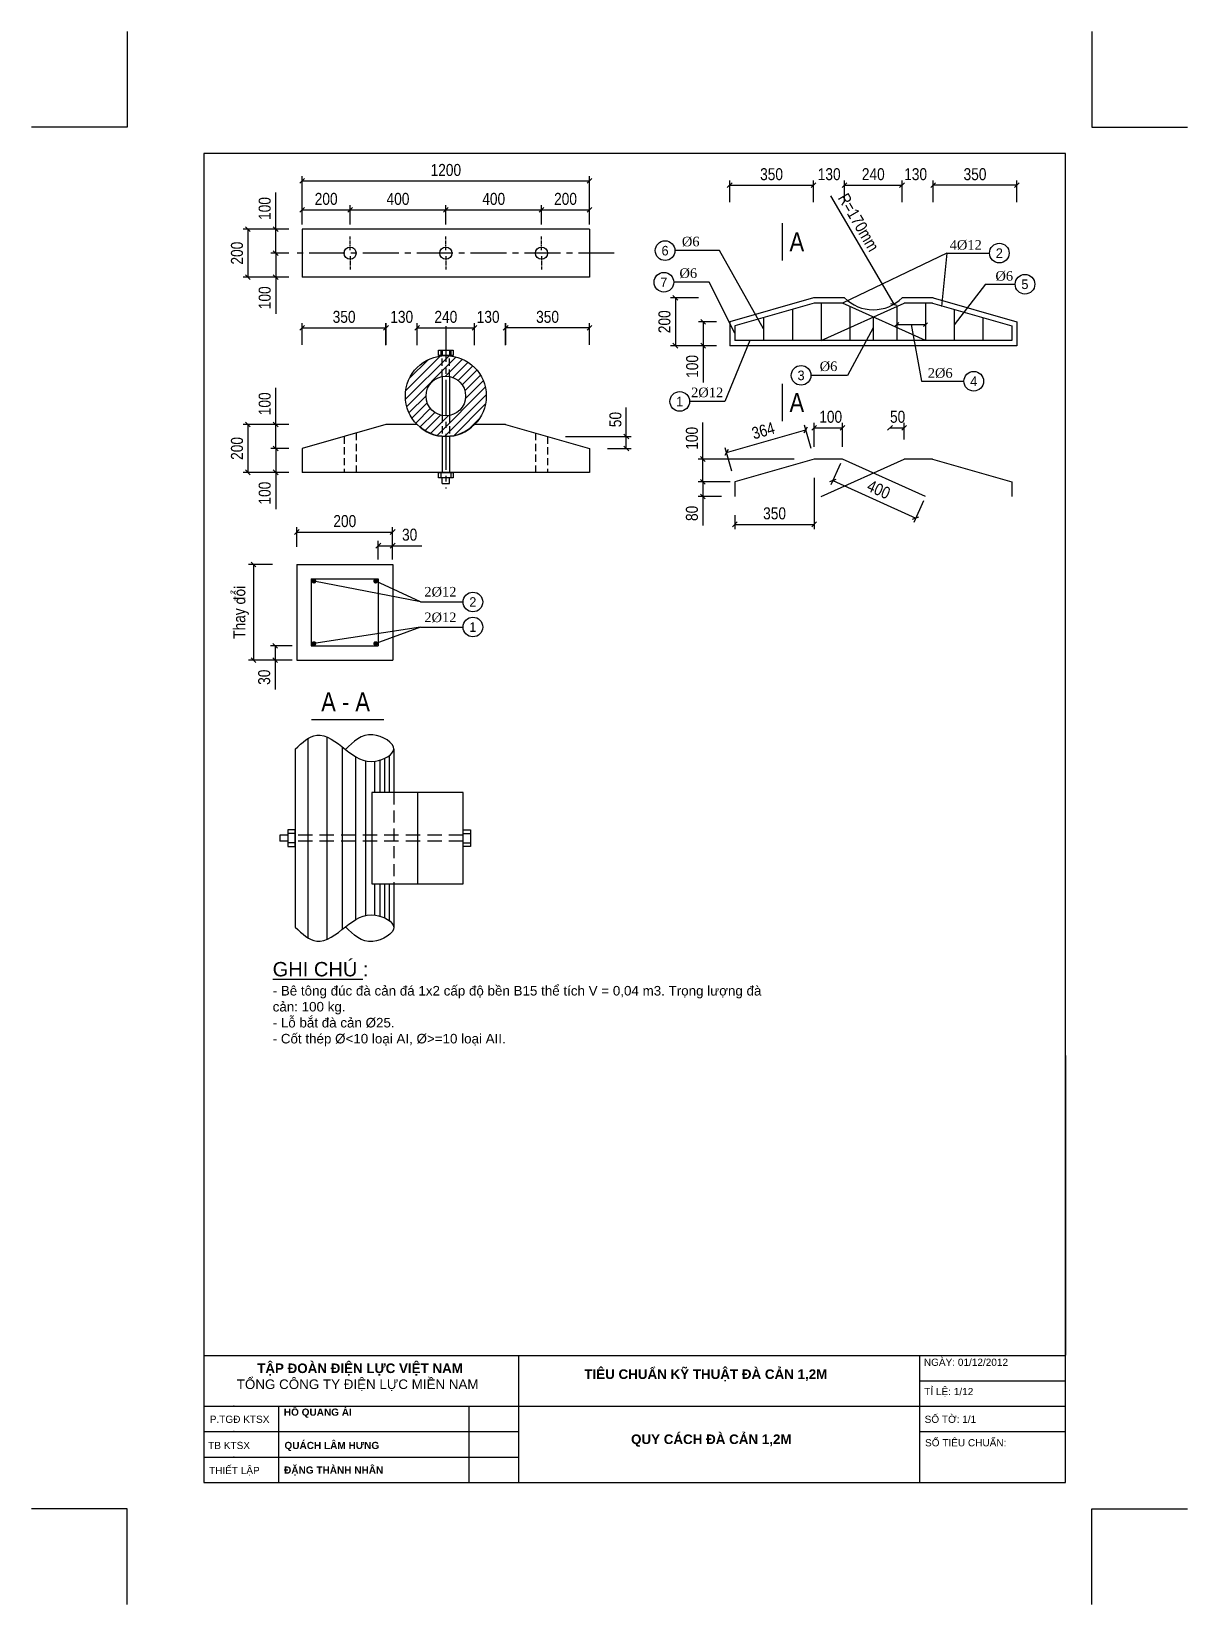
# Model space of a CAD drawing. Extents: x -16 to 226, y -18 to 311.
import ezdxf
from ezdxf.enums import TextEntityAlignment as Align

# ---------------------------------------------------------------- set-up
doc = ezdxf.new("R2010")
doc.units = 0
doc.header["$MEASUREMENT"] = 0
doc.linetypes.add('CENTER2', pattern=[1.125, 0.75, -0.125, 0.125, -0.125])
doc.linetypes.add('DASHED', pattern=[0.75, 0.5, -0.25])
doc.layers.get('0').update_dxf_attribs({"linetype": 'CONTINUOUS'})
doc.layers.get('DEFPOINTS').update_dxf_attribs({"linetype": 'CONTINUOUS'})
for name, color, linetype in [('Bold', 1, 'CONTINUOUS'), ('DO', 1, 'CONTINUOUS'), ('DUT', 3, 'DASHED'), ('GIUA', 4, 'CENTER2')]:
    doc.layers.add(name, color=color, linetype=linetype)
doc.styles.add('fi', font='romantic.ttf')
doc.styles.add('KT1', font='VHELVEN_0.TTF')
doc.styles.add('SYMBOL', font='symbol_0.ttf')
doc.styles.add('VN', font='VHELVCN_0.TTF')
doc.dimstyles.new('TL10', dxfattribs={"dimtxt": 2.5, "dimasz": 1, "dimexe": 1, "dimexo": 1, "dimgap": 1, "dimtad": 1, "dimdec": 0, "dimlfac": 10, "dimzin": 0, "dimdsep": 46, "dimtxsty": 'VN', "dimblk1": 'OBLIQUE', "dimblk2": 'OBLIQUE', "dimsah": 1, "dimcen": 1, "dimclrd": 2, "dimclre": 2, "dimadec": 0, "dimazin": 0, "dimtfac": 1, "dimtdec": 4, "dimtofl": 0, "dimtmove": 0, "dimatfit": 3, "dimldrblk": 'OBLIQUE', "dimfxl": 1, "dimtolj": 1, "dimtzin": 0, "dimarcsym": 0})
doc.dimstyles.new('TL20', dxfattribs={"dimtxt": 2.5, "dimasz": 1, "dimexe": 1, "dimexo": 1, "dimgap": 1, "dimtad": 1, "dimdec": 0, "dimlfac": 20, "dimzin": 0, "dimdsep": 46, "dimtxsty": 'VN', "dimblk1": 'OBLIQUE', "dimblk2": 'OBLIQUE', "dimsah": 1, "dimcen": 1, "dimclrd": 2, "dimclre": 2, "dimadec": 0, "dimazin": 0, "dimtfac": 1, "dimtdec": 4, "dimtofl": 0, "dimtmove": 0, "dimatfit": 3, "dimldrblk": 'OBLIQUE', "dimfxl": 1, "dimtolj": 1, "dimtzin": 0, "dimarcsym": 0})

# ---------------------------------------------------------------- blocks, each defined once
blk = doc.blocks.new('_OBLIQUE')
at = {"color": 0, "linetype": 'ByBlock'}
blk.add_line((-0.5, -0.5), (0.5, 0.5), dxfattribs=at)
blk = doc.blocks.new('*D3')
at = {"color": 2, "lineweight": -2}
for p, q in [((40.56, 270.35), (40.56, 274.38)), ((40.56, 273.38), (50.56, 273.38)), ((50.56, 270.35), (50.56, 274.38))]:
    blk.add_line(p, q, dxfattribs=at)
at = {"layer": 'DEFPOINTS', "color": 0}
for p in [(50.56, 273.38), (40.56, 269.35), (50.56, 269.35)]:
    blk.add_point(p, dxfattribs=at)
at = {"color": 2, "lineweight": -2, "rotation": 180}
blk.add_blockref('_OBLIQUE', (40.56, 273.38), dxfattribs=at)
at = {"color": 2, "lineweight": -2}
blk.add_blockref('_OBLIQUE', (50.56, 273.38), dxfattribs=at)
at = {"color": 0, "insert": (45.56, 275.66), "char_height": 2.5, "attachment_point": 5, "style": 'VN'}
blk.add_mtext('\\A1;200', dxfattribs=at)
blk = doc.blocks.new('*D4')
at = {"color": 2, "lineweight": -2}
for p, q in [((50.56, 273.38), (70.56, 273.38)), ((70.56, 270.35), (70.56, 274.38))]:
    blk.add_line(p, q, dxfattribs=at)
at = {"layer": 'DEFPOINTS', "color": 0}
for p in [(70.56, 273.38), (50.56, 269.35), (70.56, 269.35)]:
    blk.add_point(p, dxfattribs=at)
at = {"color": 2, "lineweight": -2, "rotation": 180}
blk.add_blockref('_OBLIQUE', (50.56, 273.38), dxfattribs=at)
at = {"color": 2, "lineweight": -2}
blk.add_blockref('_OBLIQUE', (70.56, 273.38), dxfattribs=at)
at = {"color": 0, "insert": (60.56, 275.66), "char_height": 2.5, "attachment_point": 5, "style": 'VN'}
blk.add_mtext('\\A1;400', dxfattribs=at)
blk = doc.blocks.new('*D5')
at = {"color": 2, "lineweight": -2}
for p, q in [((70.56, 273.38), (90.56, 273.38)), ((90.56, 270.35), (90.56, 274.38))]:
    blk.add_line(p, q, dxfattribs=at)
at = {"layer": 'DEFPOINTS', "color": 0}
for p in [(90.56, 273.38), (70.56, 269.35), (90.56, 269.35)]:
    blk.add_point(p, dxfattribs=at)
at = {"color": 2, "lineweight": -2, "rotation": 180}
blk.add_blockref('_OBLIQUE', (70.56, 273.38), dxfattribs=at)
at = {"color": 2, "lineweight": -2}
blk.add_blockref('_OBLIQUE', (90.56, 273.38), dxfattribs=at)
at = {"color": 0, "insert": (80.56, 275.66), "char_height": 2.5, "attachment_point": 5, "style": 'VN'}
blk.add_mtext('\\A1;400', dxfattribs=at)
blk = doc.blocks.new('*D6')
at = {"color": 2, "lineweight": -2}
for p, q in [((90.56, 273.38), (100.56, 273.38)), ((100.56, 270.35), (100.56, 274.38))]:
    blk.add_line(p, q, dxfattribs=at)
at = {"layer": 'DEFPOINTS', "color": 0}
for p in [(100.56, 273.38), (90.56, 269.35), (100.56, 269.35)]:
    blk.add_point(p, dxfattribs=at)
at = {"color": 2, "lineweight": -2, "rotation": 180}
blk.add_blockref('_OBLIQUE', (90.56, 273.38), dxfattribs=at)
at = {"color": 2, "lineweight": -2}
blk.add_blockref('_OBLIQUE', (100.56, 273.38), dxfattribs=at)
at = {"color": 0, "insert": (95.56, 275.66), "char_height": 2.5, "attachment_point": 5, "style": 'VN'}
blk.add_mtext('\\A1;200', dxfattribs=at)
blk = doc.blocks.new('*D7')
at = {"color": 2, "lineweight": -2}
for p, q in [((40.56, 274.38), (40.56, 280.43)), ((40.56, 279.43), (100.56, 279.43)), ((100.56, 274.38), (100.56, 280.43))]:
    blk.add_line(p, q, dxfattribs=at)
at = {"layer": 'DEFPOINTS', "color": 0}
for p in [(100.56, 279.43), (40.56, 273.38), (100.56, 273.38)]:
    blk.add_point(p, dxfattribs=at)
at = {"color": 2, "lineweight": -2, "rotation": 180}
blk.add_blockref('_OBLIQUE', (40.56, 279.43), dxfattribs=at)
at = {"color": 2, "lineweight": -2}
blk.add_blockref('_OBLIQUE', (100.56, 279.43), dxfattribs=at)
at = {"color": 0, "insert": (70.56, 281.7), "char_height": 2.5, "attachment_point": 5, "style": 'VN'}
blk.add_mtext('\\A1;1200', dxfattribs=at)
blk = doc.blocks.new('*D8')
at = {"color": 2, "lineweight": -2}
for p, q in [((35.01, 269.35), (35.01, 277)), ((37.79, 269.35), (34.01, 269.35)), ((35.01, 264.35), (35.01, 269.35)), ((37.79, 264.35), (34.01, 264.35))]:
    blk.add_line(p, q, dxfattribs=at)
at = {"layer": 'DEFPOINTS', "color": 0}
for p in [(35.01, 269.35), (38.79, 269.35), (38.79, 264.35)]:
    blk.add_point(p, dxfattribs=at)
at = {"color": 2, "lineweight": -2}
for p, rotation in [((35.01, 269.35), 90), ((35.01, 264.35), 270)]:
    blk.add_blockref('_OBLIQUE', p, dxfattribs=dict(at, rotation=rotation))
at = {"color": 0, "insert": (32.73, 273.67), "char_height": 2.5, "attachment_point": 5, "rotation": 90, "style": 'VN'}
blk.add_mtext('\\A1;100', dxfattribs=at)
blk = doc.blocks.new('*D9')
at = {"color": 2, "lineweight": -2}
for p, q in [((37.79, 264.35), (34.01, 264.35)), ((35.01, 264.35), (35.01, 259.35)), ((37.79, 259.35), (34.01, 259.35)), ((35.01, 259.35), (35.01, 251.7))]:
    blk.add_line(p, q, dxfattribs=at)
at = {"layer": 'DEFPOINTS', "color": 0}
for p in [(38.79, 264.35), (35.01, 259.35), (38.79, 259.35)]:
    blk.add_point(p, dxfattribs=at)
at = {"color": 2, "lineweight": -2}
for p, rotation in [((35.01, 264.35), 90), ((35.01, 259.35), 270)]:
    blk.add_blockref('_OBLIQUE', p, dxfattribs=dict(at, rotation=rotation))
at = {"color": 0, "insert": (32.73, 255.03), "char_height": 2.5, "attachment_point": 5, "rotation": 90, "style": 'VN'}
blk.add_mtext('\\A1;100', dxfattribs=at)
blk = doc.blocks.new('*D10')
at = {"color": 2, "lineweight": -2}
for p, q in [((34.01, 269.35), (28.21, 269.35)), ((29.21, 269.35), (29.21, 259.35)), ((34.01, 259.35), (28.21, 259.35))]:
    blk.add_line(p, q, dxfattribs=at)
at = {"layer": 'DEFPOINTS', "color": 0}
for p in [(35.01, 269.35), (29.21, 259.35), (35.01, 259.35)]:
    blk.add_point(p, dxfattribs=at)
at = {"color": 2, "lineweight": -2}
for p, rotation in [((29.21, 269.35), 90), ((29.21, 259.35), 270)]:
    blk.add_blockref('_OBLIQUE', p, dxfattribs=dict(at, rotation=rotation))
at = {"color": 0, "insert": (26.94, 264.35), "char_height": 2.5, "attachment_point": 5, "rotation": 90, "style": 'VN'}
blk.add_mtext('\\A1;200', dxfattribs=at)
blk = doc.blocks.new('*D13')
at = {"color": 2, "lineweight": -2}
for p, q in [((34.01, 228.57), (28.21, 228.57)), ((29.21, 228.57), (29.21, 218.57)), ((34.01, 218.57), (28.21, 218.57))]:
    blk.add_line(p, q, dxfattribs=at)
at = {"layer": 'DEFPOINTS', "color": 0}
for p in [(35.01, 228.57), (29.21, 218.57), (35.01, 218.57)]:
    blk.add_point(p, dxfattribs=at)
at = {"color": 2, "lineweight": -2}
for p, rotation in [((29.21, 228.57), 90), ((29.21, 218.57), 270)]:
    blk.add_blockref('_OBLIQUE', p, dxfattribs=dict(at, rotation=rotation))
at = {"color": 0, "insert": (26.94, 223.57), "char_height": 2.5, "attachment_point": 5, "rotation": 90, "style": 'VN'}
blk.add_mtext('\\A1;200', dxfattribs=at)
blk = doc.blocks.new('*D11')
at = {"color": 2, "lineweight": -2}
for p, q in [((35.01, 228.57), (35.01, 236.21)), ((37.79, 228.57), (34.01, 228.57)), ((35.01, 223.57), (35.01, 228.57)), ((37.79, 223.57), (34.01, 223.57))]:
    blk.add_line(p, q, dxfattribs=at)
at = {"layer": 'DEFPOINTS', "color": 0}
for p in [(35.01, 228.57), (38.79, 228.57), (38.79, 223.57)]:
    blk.add_point(p, dxfattribs=at)
at = {"color": 2, "lineweight": -2}
for p, rotation in [((35.01, 228.57), 90), ((35.01, 223.57), 270)]:
    blk.add_blockref('_OBLIQUE', p, dxfattribs=dict(at, rotation=rotation))
at = {"color": 0, "insert": (32.73, 232.89), "char_height": 2.5, "attachment_point": 5, "rotation": 90, "style": 'VN'}
blk.add_mtext('\\A1;100', dxfattribs=at)
blk = doc.blocks.new('*D12')
at = {"color": 2, "lineweight": -2}
for p, q in [((37.79, 223.57), (34.01, 223.57)), ((35.01, 223.57), (35.01, 218.57)), ((37.79, 218.57), (34.01, 218.57)), ((35.01, 218.57), (35.01, 210.92))]:
    blk.add_line(p, q, dxfattribs=at)
at = {"layer": 'DEFPOINTS', "color": 0}
for p in [(38.79, 223.57), (35.01, 218.57), (38.79, 218.57)]:
    blk.add_point(p, dxfattribs=at)
at = {"color": 2, "lineweight": -2}
for p, rotation in [((35.01, 223.57), 90), ((35.01, 218.57), 270)]:
    blk.add_blockref('_OBLIQUE', p, dxfattribs=dict(at, rotation=rotation))
at = {"color": 0, "insert": (32.73, 214.24), "char_height": 2.5, "attachment_point": 5, "rotation": 90, "style": 'VN'}
blk.add_mtext('\\A1;100', dxfattribs=at)
blk = doc.blocks.new('*D14')
at = {"color": 2, "lineweight": -2}
for p, q in [((40.56, 245.17), (40.56, 249.75)), ((58.06, 245.17), (58.06, 249.75)), ((40.56, 248.75), (58.06, 248.75))]:
    blk.add_line(p, q, dxfattribs=at)
at = {"layer": 'DEFPOINTS', "color": 0}
for p in [(58.06, 248.75), (40.56, 244.17), (58.06, 244.17)]:
    blk.add_point(p, dxfattribs=at)
at = {"color": 2, "lineweight": -2, "rotation": 180}
blk.add_blockref('_OBLIQUE', (40.56, 248.75), dxfattribs=at)
at = {"color": 2, "lineweight": -2}
blk.add_blockref('_OBLIQUE', (58.06, 248.75), dxfattribs=at)
at = {"color": 0, "insert": (49.31, 251.03), "char_height": 2.5, "attachment_point": 5, "style": 'VN'}
blk.add_mtext('\\A1;350', dxfattribs=at)
blk = doc.blocks.new('*D15')
at = {"color": 2, "lineweight": -2}
for p, q in [((83.06, 245.17), (83.06, 249.75)), ((100.56, 245.17), (100.56, 249.75)), ((100.56, 248.75), (83.06, 248.75))]:
    blk.add_line(p, q, dxfattribs=at)
at = {"layer": 'DEFPOINTS', "color": 0}
for p in [(83.06, 248.75), (83.06, 244.17), (100.56, 244.17)]:
    blk.add_point(p, dxfattribs=at)
at = {"color": 2, "lineweight": -2, "rotation": 180}
blk.add_blockref('_OBLIQUE', (83.06, 248.75), dxfattribs=at)
at = {"color": 2, "lineweight": -2}
blk.add_blockref('_OBLIQUE', (100.56, 248.75), dxfattribs=at)
at = {"color": 0, "insert": (91.81, 251.03), "char_height": 2.5, "attachment_point": 5, "style": 'VN'}
blk.add_mtext('\\A1;350', dxfattribs=at)
blk = doc.blocks.new('*D16')
at = {"color": 2, "lineweight": -2}
for p, q in [((64.56, 245.17), (64.56, 249.75)), ((76.56, 245.17), (76.56, 249.75)), ((64.56, 248.75), (76.56, 248.75))]:
    blk.add_line(p, q, dxfattribs=at)
at = {"layer": 'DEFPOINTS', "color": 0}
for p in [(76.56, 248.75), (64.56, 244.17), (76.56, 244.17)]:
    blk.add_point(p, dxfattribs=at)
at = {"color": 2, "lineweight": -2, "rotation": 180}
blk.add_blockref('_OBLIQUE', (64.56, 248.75), dxfattribs=at)
at = {"color": 2, "lineweight": -2}
blk.add_blockref('_OBLIQUE', (76.56, 248.75), dxfattribs=at)
at = {"color": 0, "insert": (70.56, 251.03), "char_height": 2.5, "attachment_point": 5, "style": 'VN'}
blk.add_mtext('\\A1;240', dxfattribs=at)
blk = doc.blocks.new('*D17')
at = {"color": 2, "lineweight": -2}
for p, q in [((108.26, 226.07), (108.26, 232.13)), ((95.57, 226.07), (109.26, 226.07)), ((104.32, 223.57), (109.26, 223.57)), ((108.26, 223.57), (108.26, 226.07))]:
    blk.add_line(p, q, dxfattribs=at)
at = {"layer": 'DEFPOINTS', "color": 0}
for p in [(94.57, 226.07), (103.32, 223.57), (108.26, 226.07)]:
    blk.add_point(p, dxfattribs=at)
at = {"color": 2, "lineweight": -2}
for p, rotation in [((108.26, 226.07), 90), ((108.26, 223.57), 270)]:
    blk.add_blockref('_OBLIQUE', p, dxfattribs=dict(at, rotation=rotation))
at = {"color": 0, "insert": (105.99, 229.6), "char_height": 2.5, "attachment_point": 5, "rotation": 90, "style": 'VN'}
blk.add_mtext('\\A1;50', dxfattribs=at)
blk = doc.blocks.new('*D18')
at = {"color": 2, "lineweight": -2}
for p, q in [((123.31, 255.02), (117.51, 255.02)), ((118.51, 255.02), (118.51, 245.02)), ((123.31, 245.02), (117.51, 245.02))]:
    blk.add_line(p, q, dxfattribs=at)
at = {"layer": 'DEFPOINTS', "color": 0}
for p in [(124.31, 255.02), (118.51, 245.02), (124.31, 245.02)]:
    blk.add_point(p, dxfattribs=at)
at = {"color": 2, "lineweight": -2}
for p, rotation in [((118.51, 255.02), 90), ((118.51, 245.02), 270)]:
    blk.add_blockref('_OBLIQUE', p, dxfattribs=dict(at, rotation=rotation))
at = {"color": 0, "insert": (116.23, 250.02), "char_height": 2.5, "attachment_point": 5, "rotation": 90, "style": 'VN'}
blk.add_mtext('\\A1;200', dxfattribs=at)
blk = doc.blocks.new('*D19')
at = {"color": 2, "lineweight": -2}
for p, q in [((127.09, 250.02), (123.31, 250.02)), ((124.31, 250.02), (124.31, 245.02)), ((127.09, 245.02), (123.31, 245.02)), ((124.31, 245.02), (124.31, 237.37))]:
    blk.add_line(p, q, dxfattribs=at)
at = {"layer": 'DEFPOINTS', "color": 0}
for p in [(128.09, 250.02), (124.31, 245.02), (128.09, 245.02)]:
    blk.add_point(p, dxfattribs=at)
at = {"color": 2, "lineweight": -2}
for p, rotation in [((124.31, 250.02), 90), ((124.31, 245.02), 270)]:
    blk.add_blockref('_OBLIQUE', p, dxfattribs=dict(at, rotation=rotation))
at = {"color": 0, "insert": (122.03, 240.7), "char_height": 2.5, "attachment_point": 5, "rotation": 90, "style": 'VN'}
blk.add_mtext('\\A1;100', dxfattribs=at)
blk = doc.blocks.new('*D20')
at = {"color": 2, "lineweight": -2}
for p, q in [((129.85, 274.96), (129.85, 279.55)), ((147.35, 274.96), (147.35, 279.55)), ((129.85, 278.55), (147.35, 278.55))]:
    blk.add_line(p, q, dxfattribs=at)
at = {"layer": 'DEFPOINTS', "color": 0}
for p in [(147.35, 278.55), (129.85, 273.96), (147.35, 273.96)]:
    blk.add_point(p, dxfattribs=at)
at = {"color": 2, "lineweight": -2, "rotation": 180}
blk.add_blockref('_OBLIQUE', (129.85, 278.55), dxfattribs=at)
at = {"color": 2, "lineweight": -2}
blk.add_blockref('_OBLIQUE', (147.35, 278.55), dxfattribs=at)
at = {"color": 0, "insert": (138.6, 280.82), "char_height": 2.5, "attachment_point": 5, "style": 'VN'}
blk.add_mtext('\\A1;350', dxfattribs=at)
blk = doc.blocks.new('*D21')
at = {"color": 2, "lineweight": -2}
for p, q in [((172.35, 274.96), (172.35, 279.55)), ((189.85, 274.96), (189.85, 279.55)), ((189.85, 278.55), (172.35, 278.55))]:
    blk.add_line(p, q, dxfattribs=at)
at = {"layer": 'DEFPOINTS', "color": 0}
for p in [(172.35, 278.55), (172.35, 273.96), (189.85, 273.96)]:
    blk.add_point(p, dxfattribs=at)
at = {"color": 2, "lineweight": -2, "rotation": 180}
blk.add_blockref('_OBLIQUE', (172.35, 278.55), dxfattribs=at)
at = {"color": 2, "lineweight": -2}
blk.add_blockref('_OBLIQUE', (189.85, 278.55), dxfattribs=at)
at = {"color": 0, "insert": (181.1, 280.82), "char_height": 2.5, "attachment_point": 5, "style": 'VN'}
blk.add_mtext('\\A1;350', dxfattribs=at)
blk = doc.blocks.new('*D22')
at = {"color": 2, "lineweight": -2}
for p, q in [((153.85, 274.96), (153.85, 279.55)), ((165.85, 274.96), (165.85, 279.55)), ((153.85, 278.55), (165.85, 278.55))]:
    blk.add_line(p, q, dxfattribs=at)
at = {"layer": 'DEFPOINTS', "color": 0}
for p in [(165.85, 278.55), (153.85, 273.96), (165.85, 273.96)]:
    blk.add_point(p, dxfattribs=at)
at = {"color": 2, "lineweight": -2, "rotation": 180}
blk.add_blockref('_OBLIQUE', (153.85, 278.55), dxfattribs=at)
at = {"color": 2, "lineweight": -2}
blk.add_blockref('_OBLIQUE', (165.85, 278.55), dxfattribs=at)
at = {"color": 0, "insert": (159.85, 280.82), "char_height": 2.5, "attachment_point": 5, "style": 'VN'}
blk.add_mtext('\\A1;240', dxfattribs=at)
blk = doc.blocks.new('*D23')
at = {"color": 2, "lineweight": -2}
blk.add_line((150.9, 276.31), (164.11, 253.67), dxfattribs=at)
at = {"layer": 'DEFPOINTS', "color": 0}
for p in [(159.85, 260.97), (164.11, 253.67)]:
    blk.add_point(p, dxfattribs=at)
at = {"color": 2, "lineweight": -2, "rotation": 300.2688568880156}
blk.add_blockref('_OBLIQUE', (164.11, 253.67), dxfattribs=at)
at = {"color": 0, "insert": (156.78, 270.76), "char_height": 2.5, "attachment_point": 5, "rotation": 300.2689, "style": 'VN'}
blk.add_mtext('\\A1;R=170mm', dxfattribs=at)
blk = doc.blocks.new('*D24')
at = {"color": 2, "lineweight": -2}
for p, q in [((128.13, 216.62), (123.25, 216.62)), ((128.13, 213.54), (123.25, 213.54)), ((124.25, 216.62), (124.25, 213.54)), ((124.25, 213.54), (124.25, 207.48))]:
    blk.add_line(p, q, dxfattribs=at)
at = {"layer": 'DEFPOINTS', "color": 0}
for p in [(124.25, 213.54), (129.13, 216.62), (129.13, 213.54)]:
    blk.add_point(p, dxfattribs=at)
at = {"color": 2, "lineweight": -2}
for p, rotation in [((124.25, 216.62), 90), ((124.25, 213.54), 270)]:
    blk.add_blockref('_OBLIQUE', p, dxfattribs=dict(at, rotation=rotation))
at = {"color": 0, "insert": (121.97, 210.01), "char_height": 2.5, "attachment_point": 5, "rotation": 90, "style": 'VN'}
blk.add_mtext('\\A1;80', dxfattribs=at)
blk = doc.blocks.new('*D25')
at = {"color": 2, "lineweight": -2}
for p, q in [((147.51, 217.44), (147.51, 206.72)), ((130.94, 209.62), (130.94, 206.72)), ((130.94, 207.72), (147.51, 207.72))]:
    blk.add_line(p, q, dxfattribs=at)
at = {"layer": 'DEFPOINTS', "color": 0}
for p in [(147.51, 218.44), (130.94, 210.62), (147.51, 207.72)]:
    blk.add_point(p, dxfattribs=at)
at = {"color": 2, "lineweight": -2, "rotation": 180}
blk.add_blockref('_OBLIQUE', (130.94, 207.72), dxfattribs=at)
at = {"color": 2, "lineweight": -2}
blk.add_blockref('_OBLIQUE', (147.51, 207.72), dxfattribs=at)
at = {"color": 0, "insert": (139.23, 210), "char_height": 2.5, "attachment_point": 5, "style": 'VN'}
blk.add_mtext('\\A1;350', dxfattribs=at)
blk = doc.blocks.new('*D28')
at = {"color": 2, "lineweight": -2}
for p, q in [((39.45, 203.02), (39.45, 207.12)), ((59.45, 203.02), (59.45, 207.12)), ((39.45, 206.12), (59.45, 206.12))]:
    blk.add_line(p, q, dxfattribs=at)
at = {"layer": 'DEFPOINTS', "color": 0}
for p in [(59.45, 206.12), (39.45, 202.02), (59.45, 202.02)]:
    blk.add_point(p, dxfattribs=at)
at = {"color": 2, "lineweight": -2, "rotation": 180}
blk.add_blockref('_OBLIQUE', (39.45, 206.12), dxfattribs=at)
at = {"color": 2, "lineweight": -2}
blk.add_blockref('_OBLIQUE', (59.45, 206.12), dxfattribs=at)
at = {"color": 0, "insert": (49.45, 208.39), "char_height": 2.5, "attachment_point": 5, "style": 'VN'}
blk.add_mtext('\\A1;200', dxfattribs=at)
blk = doc.blocks.new('*D29')
at = {"color": 2, "lineweight": -2}
for p, q in [((34.36, 199.35), (29.36, 199.35)), ((30.36, 199.35), (30.36, 179.35)), ((34.36, 179.35), (29.36, 179.35))]:
    blk.add_line(p, q, dxfattribs=at)
at = {"layer": 'DEFPOINTS', "color": 0}
for p in [(35.36, 199.35), (30.36, 179.35), (35.36, 179.35)]:
    blk.add_point(p, dxfattribs=at)
at = {"color": 2, "lineweight": -2}
for p, rotation in [((30.36, 199.35), 90), ((30.36, 179.35), 270)]:
    blk.add_blockref('_OBLIQUE', p, dxfattribs=dict(at, rotation=rotation))
at = {"color": 0, "insert": (27.8, 189.35), "char_height": 2.5, "attachment_point": 5, "rotation": 90, "style": 'VN'}
blk.add_mtext('\\A1;Thay ñoåi', dxfattribs=at)
blk = doc.blocks.new('*D30')
at = {"color": 2, "lineweight": -2}
for p, q in [((38.45, 182.35), (33.9, 182.35)), ((34.9, 182.35), (34.9, 179.35)), ((38.45, 179.35), (33.9, 179.35)), ((34.9, 179.35), (34.9, 173.26))]:
    blk.add_line(p, q, dxfattribs=at)
at = {"layer": 'DEFPOINTS', "color": 0}
for p in [(39.45, 182.35), (34.9, 179.35), (39.45, 179.35)]:
    blk.add_point(p, dxfattribs=at)
at = {"color": 2, "lineweight": -2}
for p, rotation in [((34.9, 182.35), 90), ((34.9, 179.35), 270)]:
    blk.add_blockref('_OBLIQUE', p, dxfattribs=dict(at, rotation=rotation))
at = {"color": 0, "insert": (32.62, 175.8), "char_height": 2.5, "attachment_point": 5, "rotation": 90, "style": 'VN'}
blk.add_mtext('\\A1;30', dxfattribs=at)
blk = doc.blocks.new('*D31')
at = {"color": 2, "lineweight": -2}
for p, q in [((56.45, 200.35), (56.45, 204.27)), ((59.45, 200.35), (59.45, 204.27)), ((56.45, 203.27), (59.45, 203.27)), ((59.45, 203.27), (65.54, 203.27))]:
    blk.add_line(p, q, dxfattribs=at)
at = {"layer": 'DEFPOINTS', "color": 0}
for p in [(59.45, 203.27), (56.45, 199.35), (59.45, 199.35)]:
    blk.add_point(p, dxfattribs=at)
at = {"color": 2, "lineweight": -2, "rotation": 180}
blk.add_blockref('_OBLIQUE', (56.45, 203.27), dxfattribs=at)
at = {"color": 2, "lineweight": -2}
blk.add_blockref('_OBLIQUE', (59.45, 203.27), dxfattribs=at)
at = {"color": 0, "insert": (63, 205.55), "char_height": 2.5, "attachment_point": 5, "style": 'VN'}
blk.add_mtext('\\A1;30', dxfattribs=at)
blk = doc.blocks.new('*D35')
at = {"color": 2, "lineweight": -2}
for p, q in [((124.25, 221.36), (124.25, 229)), ((143.3, 221.36), (123.25, 221.36)), ((124.25, 216.62), (124.25, 221.36)), ((129.94, 216.62), (123.25, 216.62))]:
    blk.add_line(p, q, dxfattribs=at)
at = {"layer": 'DEFPOINTS', "color": 0}
for p in [(124.25, 221.36), (144.3, 221.36), (130.94, 216.62)]:
    blk.add_point(p, dxfattribs=at)
at = {"color": 2, "lineweight": -2}
for p, rotation in [((124.25, 221.36), 90), ((124.25, 216.62), 270)]:
    blk.add_blockref('_OBLIQUE', p, dxfattribs=dict(at, rotation=rotation))
at = {"color": 0, "insert": (121.97, 225.68), "char_height": 2.5, "attachment_point": 5, "rotation": 90, "style": 'VN'}
blk.add_mtext('\\A1;100', dxfattribs=at)
blk = doc.blocks.new('Khung A4')
at = {"layer": 'Bold'}
for p, q in [((196.007, 282.96), (16.007, 282.96)), ((16.007, 282.96), (16.007, 5.5)), ((196.007, 5.5), (196.007, 282.96)), ((16.007, 5.5), (196.007, 5.5))]:
    blk.add_line(p, q, dxfattribs=at)
at = {"layer": 'DEFPOINTS'}
for points in [[(0, 308.46), (0, 288.46), (-20, 288.46)], [(201.507, 308.46), (201.507, 288.46), (221.507, 288.46)], [(0, -20), (0, 0), (-20, 0)], [(201.507, -20), (201.507, 0), (221.507, 0)]]:
    blk.add_lwpolyline(points, dxfattribs=at)

msp = doc.modelspace()

# ---------------------------------------------------------------- hatches: boundary and pattern name
h = msp.add_hatch()
h.set_pattern_fill('ANSI31', color=4, scale=10, style=0)
h.set_pattern_definition([(45, (2.0307, 7.5563), (-0.8838835, 0.8838835), [])])
h.paths.add_polyline_path([(62.105, 234.516, 1), (79.005, 234.516, 1)])
h.paths.add_polyline_path([(74.684, 234.516, -1), (66.427, 234.516, -1)], flags=16)

# ---------------------------------------------------------------- linework, layer by layer
at = {"color": 2, "linetype": 'ByBlock'}
for p, q in [((147.354, 274.964), (147.354, 279.548)), ((58.055, 245.166), (58.055, 249.75)), ((64.555, 245.166), (64.555, 249.75)), ((76.555, 245.166), (76.555, 249.75)), ((83.055, 245.166), (83.055, 249.75))]:
    msp.add_line(p, q, dxfattribs=at)
at = {"color": 3, "linetype": 'ByBlock'}
for p, q in [((153.854, 274.964), (153.854, 279.548)), ((165.854, 274.964), (165.854, 279.548)), ((172.354, 274.964), (172.354, 279.548))]:
    msp.add_line(p, q, dxfattribs=at)
at = {"color": 6}
for p, q in [((127.698, 264.874), (118.42, 264.874)), ((136.944, 248.512), (127.698, 264.874)), ((175.234, 264.353), (153.416, 253.931)), ((175.234, 264.353), (174.073, 253.222)), ((175.234, 264.353), (184.129, 264.353)), ((125.537, 258.27), (118.166, 258.27)), ((130.944, 247.655), (125.537, 258.27)), ((183.278, 257.86), (176.764, 249.369)), ((183.278, 257.86), (189.484, 257.86)), ((159.854, 248.771), (154.491, 238.83)), ((167.764, 249.461), (169.896, 237.608)), ((134.053, 246.077), (128.842, 233.377)), ((154.491, 238.83), (146.826, 238.83)), ((169.896, 237.608), (178.792, 237.608)), ((128.842, 233.377), (121.47, 233.377)), ((65.259, 191.51), (43.006, 195.868)), ((65.259, 191.51), (55.902, 195.868)), ((65.259, 191.51), (74.154, 191.51)), ((65.259, 186.281), (43.006, 182.826)), ((65.259, 186.281), (55.902, 182.826)), ((65.259, 186.281), (74.154, 186.281))]:
    msp.add_line(p, q, dxfattribs=at)
at = {"color": 4}
for p, q in [((147.354, 255.021), (129.854, 250.021)), ((153.854, 255.021), (147.354, 255.021)), ((172.354, 255.021), (165.854, 255.021)), ((172.354, 255.021), (189.854, 250.021)), ((129.854, 250.021), (129.854, 245.021)), ((189.854, 250.021), (189.854, 245.021)), ((189.854, 245.021), (129.854, 245.021)), ((39.454, 199.347), (59.454, 199.347)), ((39.454, 199.347), (39.454, 179.347)), ((59.454, 199.347), (59.454, 179.347)), ((39.454, 179.347), (59.454, 179.347)), ((41.739, 163.008), (41.739, 121.389)), ((45.713, 163.311), (45.713, 121.086)), ((48.911, 161.26), (48.911, 123.137)), ((51.721, 159.212), (51.721, 125.185)), ((53.756, 158.339), (53.756, 126.057)), ((55.634, 158.234), (55.634, 151.746)), ((56.797, 158.483), (56.797, 151.746)), ((57.766, 158.853), (57.766, 151.746)), ((58.735, 159.415), (58.735, 151.746)), ((55.634, 132.65), (55.634, 126.163)), ((56.797, 132.65), (56.797, 125.913)), ((57.766, 132.65), (57.766, 125.543)), ((58.735, 132.65), (58.735, 124.982))]:
    msp.add_line(p, q, dxfattribs=at)
for p, q in [((164.4, 249.111), (165.192, 249.902)), ((170.368, 249.041), (171.16, 249.832)), ((69.499, 244.071), (69.499, 242.966)), ((69.801, 244.12), (69.801, 243.04)), ((69.801, 244.12), (71.309, 244.12)), ((71.309, 244.12), (71.309, 243.04)), ((71.612, 244.071), (71.612, 242.966)), ((69.801, 242.966), (69.801, 242.933)), ((71.309, 242.966), (71.309, 242.933)), ((69.801, 238.576), (69.801, 230.457)), ((71.309, 238.576), (71.309, 230.457)), ((69.801, 226.1), (69.801, 218.566)), ((71.309, 226.1), (71.309, 218.566)), ((69.499, 218.566), (69.499, 217.461)), ((69.801, 216.274), (69.801, 217.355)), ((71.309, 216.274), (71.309, 217.355)), ((71.612, 218.566), (71.612, 217.461)), ((69.801, 216.274), (71.309, 216.274)), ((35.901, 142.833), (35.901, 141.563)), ((39.053, 143.178), (37.562, 143.178)), ((74.193, 143.178), (75.684, 143.178)), ((39.053, 141.219), (37.562, 141.219)), ((74.193, 141.219), (75.684, 141.219)), ((20, 34.205), (200, 34.205)), ((85.729, 34.205), (85.729, 7.677)), ((169.516, 34.205), (169.516, 7.677)), ((169.516, 28.899), (200, 28.899)), ((20, 23.593), (200, 23.593)), ((35.572, 23.593), (35.572, 7.677)), ((75.351, 23.593), (75.351, 7.677)), ((20, 18.288), (85.729, 18.288)), ((169.516, 18.288), (200, 18.288)), ((20, 12.982), (85.729, 12.982))]:
    msp.add_line(p, q)
at = {"color": 6, "linetype": 'ByBlock'}
for p, q in [((147.507, 223.887), (147.507, 228.894)), ((147.507, 227.894), (153.416, 227.894)), ((153.416, 223.887), (153.416, 228.894)), ((163.354, 227.894), (166.292, 227.894)), ((166.292, 225.417), (166.292, 228.894))]:
    msp.add_line(p, q, dxfattribs=at)
at = {"ltscale": 6}
for p, q in [((37.562, 142.833), (35.901, 142.833)), ((37.562, 141.563), (35.901, 141.563))]:
    msp.add_line(p, q, dxfattribs=at)
for points in [[(69.035, 244.071), (72.076, 244.071), (72.076, 242.966), (69.035, 242.966)], [(69.035, 218.566), (72.076, 218.566), (72.076, 217.461), (69.035, 217.461)], [(39.053, 143.963), (37.562, 143.963), (37.562, 140.434), (39.053, 140.434)], [(74.193, 143.963), (75.684, 143.963), (75.684, 140.434), (74.193, 140.434)]]:
    msp.add_lwpolyline(points, close=True)
at = {"const_width": 0.5}
for points in [[(42.756, 195.868, 1), (43.256, 195.868, 1)], [(56.152, 195.868, -1), (55.652, 195.868, -1)], [(42.756, 182.826, -1), (43.256, 182.826, -1)], [(56.152, 182.826, 1), (55.652, 182.826, 1)]]:
    msp.add_lwpolyline(points, format="xyb", close=True, dxfattribs=at)
at = {"color": 7}
for centre in [(116.367, 264.874), (186.182, 264.353), (116.113, 258.27), (191.538, 257.86), (144.773, 238.83), (180.845, 237.608), (119.417, 233.377), (76.208, 191.51), (76.208, 186.281)]:
    msp.add_circle(centre, 2.053, dxfattribs=at)
for centre, radius in [((50.555, 264.35), 1.264), ((70.555, 264.35), 1.264), ((90.555, 264.35), 1.264), ((70.555, 234.516), 8.45), ((70.555, 234.516), 4.129)]:
    msp.add_circle(centre, radius)
at = {"color": 4}
msp.add_arc((159.854, 260.971), 8.45, 224.76027, 315.23973, dxfattribs=at)
for points in [[(39.053, 160.772), (43.586, 163.712), (49.592, 160.733), (55.853, 158.264), (59.704, 160.772), (55.299, 163.755), (49.592, 160.733)], [(39.053, 123.625), (43.586, 120.684), (49.592, 123.664), (55.853, 126.132), (59.704, 123.625), (55.299, 120.642), (49.592, 123.664)]]:
    msp.add_spline(points, degree=3)
for p in [(26.293, 23.593), (26.293, 18.288), (26.293, 12.982)]:
    msp.add_point(p)
at = {"layer": 'DEFPOINTS', "color": 0, "linetype": 'ByBlock'}
for p in [(64.555, 244.166), (76.555, 244.166), (83.055, 244.166), (166.292, 224.417), (147.507, 222.887), (153.416, 222.887), (163.354, 221.917)]:
    msp.add_point(p, dxfattribs=at)
at = {"layer": 'DEFPOINTS', "color": 6, "linetype": 'ByBlock'}
for p in [(153.416, 227.894), (166.292, 227.894)]:
    msp.add_point(p, dxfattribs=at)
at = {"layer": 'DO', "color": 3}
for p, q in [((40.555, 269.35), (40.555, 259.35)), ((100.555, 269.35), (40.555, 269.35)), ((100.555, 269.35), (100.555, 259.35)), ((100.555, 259.35), (40.555, 259.35)), ((58.055, 228.566), (40.555, 223.566)), ((64.555, 228.566), (58.055, 228.566)), ((83.055, 228.566), (76.555, 228.566)), ((83.055, 228.566), (100.555, 223.566)), ((40.555, 223.566), (40.555, 218.566)), ((100.555, 223.566), (100.555, 218.566)), ((100.555, 218.566), (40.555, 218.566))]:
    msp.add_line(p, q, dxfattribs=at)
at = {"layer": 'DO'}
for p, q in [((140.816, 270.615), (140.816, 262.825)), ((147.507, 253.931), (130.944, 249.199)), ((153.416, 253.931), (147.507, 253.931)), ((148.944, 253.931), (148.944, 246.111)), ((148.944, 246.111), (166.292, 253.931)), ((170.764, 246.111), (153.416, 253.931)), ((154.944, 253.242), (154.944, 246.111)), ((164.764, 253.242), (164.764, 246.111)), ((172.201, 253.931), (166.292, 253.931)), ((170.764, 253.931), (170.764, 246.111)), ((172.201, 253.931), (188.764, 249.199)), ((136.944, 250.913), (136.944, 246.111)), ((142.944, 252.627), (142.944, 246.111)), ((159.854, 251.029), (159.854, 246.111)), ((176.764, 252.627), (176.764, 246.111)), ((182.764, 250.913), (182.764, 246.111)), ((130.944, 249.199), (130.944, 246.111)), ((164.764, 249.461), (170.764, 249.461)), ((188.764, 249.199), (188.764, 246.111)), ((188.764, 246.111), (130.944, 246.111)), ((140.816, 237.051), (140.816, 229.261)), ((147.507, 221.356), (130.944, 216.624)), ((153.416, 221.356), (147.507, 221.356)), ((148.944, 213.537), (166.292, 221.356)), ((170.764, 213.537), (153.416, 221.356)), ((172.201, 221.356), (166.292, 221.356)), ((172.201, 221.356), (188.764, 216.624)), ((130.944, 216.624), (130.944, 213.537)), ((188.764, 216.624), (188.764, 213.537)), ((42.454, 196.347), (56.454, 196.347)), ((42.454, 196.347), (42.454, 182.347)), ((56.454, 196.347), (56.454, 182.347)), ((42.454, 182.347), (56.454, 182.347)), ((42.501, 166.989), (57.604, 166.989)), ((39.053, 160.772), (39.053, 123.625)), ((59.704, 160.772), (59.704, 151.746)), ((64.645, 151.746), (64.645, 132.65)), ((59.704, 132.65), (59.704, 123.625)), ((200, 96.783), (200, 34.24))]:
    msp.add_line(p, q, dxfattribs=at)
msp.add_lwpolyline([(74.193, 151.746), (55.097, 151.746), (55.097, 132.65), (74.193, 132.65)], close=True, dxfattribs=at)
msp.add_arc((70.555, 234.516), 8.45, 224.76027, 315.23973, dxfattribs=at)
at = {"layer": 'DUT', "color": 4, "ltscale": 3}
for p, q in [((69.801, 238.576), (69.801, 242.966)), ((71.309, 238.576), (71.309, 242.966)), ((69.801, 230.457), (69.801, 226.1)), ((71.309, 230.457), (71.309, 226.1)), ((51.819, 226.785), (51.819, 218.566)), ((89.292, 226.785), (89.292, 218.566)), ((49.292, 226.063), (49.292, 218.566)), ((91.819, 226.063), (91.819, 218.566))]:
    msp.add_line(p, q, dxfattribs=at)
at = {"layer": 'DUT', "color": 4, "ltscale": 5}
msp.add_line((59.704, 151.746), (59.704, 132.65), dxfattribs=at)
at = {"layer": 'DUT', "color": 4, "ltscale": 6}
for p, q in [((74.193, 142.833), (39.053, 142.833)), ((74.193, 141.563), (39.053, 141.563))]:
    msp.add_line(p, q, dxfattribs=at)
at = {"layer": 'GIUA'}
for p, q in [((50.555, 264.996), (50.555, 267.798)), ((70.555, 264.996), (70.555, 267.798)), ((90.555, 264.996), (90.555, 267.798)), ((50.555, 263.704), (50.555, 260.902)), ((70.555, 263.704), (70.555, 260.902)), ((90.555, 263.704), (90.555, 260.902))]:
    msp.add_line(p, q, dxfattribs=at)
at = {"layer": 'GIUA', "ltscale": 10}
msp.add_line((105.739, 264.35), (38.759, 264.35), dxfattribs=at)
at = {"layer": 'GIUA', "color": 4, "ltscale": 10}
msp.add_line((70.555, 249.136), (70.555, 215.232), dxfattribs=at)

# ---------------------------------------------------------------- block references
msp.add_blockref('Khung A4', (3.993, 2.177))
at = {"color": 6, "linetype": 'ByBlock', "rotation": 180}
for p in [(147.507, 227.894), (163.354, 227.894)]:
    msp.add_blockref('_OBLIQUE', p, dxfattribs=at)
at = {"color": 6, "linetype": 'ByBlock'}
for p in [(153.416, 227.894), (166.292, 227.894)]:
    msp.add_blockref('_OBLIQUE', p, dxfattribs=at)

# ---------------------------------------------------------------- texts
for s, style, p in [('%%C6', 'fi', (121.714, 265.772)), ('4%%C12', 'fi', (179.167, 265.075)), ('6', 'SYMBOL', (116.356, 263.867)), ('2', 'SYMBOL', (186.172, 263.346)), ('%%C6', 'fi', (121.205, 259.168)), ('%%C6', 'fi', (187.212, 258.582)), ('7', 'SYMBOL', (116.102, 257.263)), ('5', 'SYMBOL', (191.527, 256.853)), ('3', 'SYMBOL', (144.762, 237.823)), ('%%C6', 'fi', (150.501, 239.728)), ('2%%C6', 'fi', (173.83, 238.329)), ('4', 'SYMBOL', (180.834, 236.601)), ('1', 'SYMBOL', (119.406, 232.369)), ('2%%C12', 'fi', (125.145, 234.275)), ('2%%C12', 'fi', (69.42, 192.656)), ('2', 'SYMBOL', (76.197, 190.503)), ('2%%C12', 'fi', (69.42, 187.304)), ('1', 'SYMBOL', (76.197, 185.274))]:
    msp.add_text(s, height=2, dxfattribs=dict(style=style)).set_placement(p, align=Align.CENTER)
at = {"color": 0, "linetype": 'ByBlock', "char_height": 2.5, "attachment_point": 5, "style": 'VN'}
for s, insert in [('\\A1;130', (150.638, 280.824)), ('\\A1;130', (168.693, 280.824)), ('\\A1;130', (61.339, 251.027)), ('\\A1;130', (79.395, 251.027)), ('\\A1;100', (150.951, 230.17)), ('\\A1;50', (164.938, 230.17))]:
    msp.add_mtext(s, dxfattribs=dict(at, insert=insert))
at = {"char_height": 3, "width": 103.06745, "attachment_point": 1, "style": 'KT1'}
for s, insert in [('{\\LGHI CHUÙ} :\\P{\\H0.6667x;- Beâ toâng ñuùc ñaø caûn ñaù 1x2 caáp ñoä beàn B15 theå tích V = 0,04 m3. Troïng löôïng ñaø caûn: 100 kg.\\P- Loã baét ñaø caûn þ25.\\P- Coát theùp þ<10 loaïi AI, þ>=10 loaïi AII.\\P}\\P  ', (34.384, 116.34)), ('\\pi29.639;{\\fVNI-Helve|b1|i0|c0|p2;\\H0.66667x;TAÄP ÑOAØN ÑIEÄN LÖÏC VIEÄT NAM\\P\\pi25.38;\\fVNI-Helve|b0|i0|c0|p2;TOÅNG COÂNG TY ÑIEÄN LÖÏC MIEÀN NAM\\P\\pi0;}  ', (1.505, 32.51)), ('{\\H0.5x;NGAØY: 01/12/2012} ', (170.414, 33.517)), ('{\\fVNI-Helve|b1|i0|c0|p2;\\H0.66667x;TIEÂU CHUAÅN KYÕ THUAÄT ÑAØ CAÛN 1,2M}  ', (99.494, 31.28)), ('{\\H0.5x;TÆ LEÄ: 1/12}\\P  ', (170.495, 27.399)), ('{\\fVNI-Helve|b1|i0|c0|p2;\\H0.5x;HOÀ QUANG AÙI\\H2x;  }', (36.713, 23.101)), ('{\\H0.5x;P.TGÑ KTSX}\\P  ', (21.245, 21.614)), ('{\\H0.5x;SOÁ TÔØ: 1/1}\\P  ', (170.577, 21.607)), ('{\\fVNI-Helve|b1|i0|c0|p2;\\H0.5x;QUAÙCH LAÂM HÖNG\\H2x;\\P}  ', (36.847, 16.149)), ('{\\fVNI-Helve|b1|i0|c0|p2;\\H0.66667x;QUY CAÙCH ÑAØ CAÛN 1,2M}  ', (109.25, 17.692)), ('{\\H0.5x;SOÁ TIEÂU CHUAÅN:}  ', (170.658, 16.712)), ('{\\H0.5x;TB KTSX}\\P  ', (20.919, 16.149)), ('{\\H0.5x;THIEÁT LAÄP}\\P  ', (21.082, 10.927)), ('{\\fVNI-Helve|b1|i0|c0|p2;\\H0.5x;ÑAËNG THAØNH NHAÂN}\\P  ', (36.765, 11.009))]:
    msp.add_mtext(s, dxfattribs=dict(at, insert=insert))
at = {"layer": 'DO', "color": 4, "style": 'VN'}
for p in [(143.879, 264.724), (143.879, 231.159)]:
    msp.add_text('A', height=4, dxfattribs=at).set_placement(p, align=Align.CENTER)
msp.add_text('A - A', height=4, dxfattribs=at).set_placement((44.522, 168.653))

# ---------------------------------------------------------------- dimensions: what is measured, and where the dimension line sits
for base, p1, p2, dimstyle, picture, middle in [((100.555, 279.426), (40.555, 273.38), (100.555, 273.38), 'TL20', '*D7', (70.555, 281.702)), ((165.854, 278.548), (153.854, 273.964), (165.854, 273.964), 'TL20', '*D22', (159.854, 280.824)), ((172.354, 278.548), (189.854, 273.964), (172.354, 273.964), 'TL20', '*D21', (181.104, 280.824)), ((50.555, 273.38), (40.555, 269.35), (50.555, 269.35), 'TL20', '*D3', (45.555, 275.657)), ((59.454, 206.117), (39.454, 202.016), (59.454, 202.016), 'TL10', '*D28', (49.454, 208.393)), ((59.454, 203.27), (56.454, 199.347), (59.454, 199.347), 'TL10', '*D31', (62.997, 205.546))]:
    dim = msp.add_linear_dim(base=base, p1=p1, p2=p2, dimstyle=dimstyle)
    dim.commit()
    dim.dimension.update_dxf_attribs({"geometry": picture, "text_midpoint": middle})
at = {"color": 2}
for base, p1, p2, picture, middle in [((147.354, 278.548), (129.854, 273.964), (147.354, 273.964), '*D20', (138.604, 280.824)), ((58.055, 248.75), (40.555, 244.166), (58.055, 244.166), '*D14', (49.305, 251.027)), ((76.555, 248.75), (64.555, 244.166), (76.555, 244.166), '*D16', (70.555, 251.027)), ((83.055, 248.75), (100.555, 244.166), (83.055, 244.166), '*D15', (91.805, 251.027))]:
    dim = msp.add_linear_dim(base=base, p1=p1, p2=p2, dimstyle='TL20', dxfattribs=at)
    dim.commit()
    dim.dimension.update_dxf_attribs({"geometry": picture, "text_midpoint": middle})
for base, p1, p2, dimstyle, picture, middle in [((35.01, 269.35), (38.794, 264.35), (38.794, 269.35), 'TL20', '*D8', (32.733, 273.673)), ((29.212, 259.35), (35.01, 269.35), (35.01, 259.35), 'TL20', '*D10', (26.935, 264.35)), ((35.01, 259.35), (38.794, 264.35), (38.794, 259.35), 'TL20', '*D9', (32.733, 255.027)), ((118.51, 245.021), (124.308, 255.021), (124.308, 245.021), 'TL20', '*D18', (116.234, 250.021)), ((124.308, 245.021), (128.092, 250.021), (128.092, 245.021), 'TL20', '*D19', (122.032, 240.698)), ((35.01, 228.566), (38.794, 223.566), (38.794, 228.566), 'TL20', '*D11', (32.733, 232.89)), ((108.265, 226.066), (103.32, 223.566), (94.57, 226.066), 'TL20', '*D17', (105.988, 229.6)), ((29.212, 218.566), (35.01, 228.566), (35.01, 218.566), 'TL20', '*D13', (26.935, 223.566)), ((35.01, 218.566), (38.794, 223.566), (38.794, 218.566), 'TL20', '*D12', (32.733, 214.243)), ((34.901, 179.347), (39.454, 182.347), (39.454, 179.347), 'TL10', '*D30', (32.625, 175.804))]:
    dim = msp.add_linear_dim(base=base, p1=p1, p2=p2, angle=90, dimstyle=dimstyle)
    dim.commit()
    dim.dimension.update_dxf_attribs({"geometry": picture, "text_midpoint": middle})
for base, p1, p2, picture, middle in [((70.555, 273.38), (50.555, 269.35), (70.555, 269.35), '*D4', (60.555, 275.657)), ((90.555, 273.38), (70.555, 269.35), (90.555, 269.35), '*D5', (80.555, 275.657)), ((100.555, 273.38), (90.555, 269.35), (100.555, 269.35), '*D6', (95.555, 275.657))]:
    dim = msp.add_linear_dim(base=base, p1=p1, p2=p2, dimstyle='TL20', override={"dimse1": 1, "dimtmove": 1})
    dim.commit()
    dim.dimension.update_dxf_attribs({"geometry": picture, "text_midpoint": middle})
dim = msp.add_radius_dim(center=(159.854, 260.971), mpoint=(164.113, 253.673), text='R=170mm', dimstyle='TL20', override={"dimtmove": 1})
dim.commit()
dim.dimension.update_dxf_attribs({"geometry": '*D23', "text_midpoint": (154.812, 269.61), "dimtype": 164})
for base, p1, p2, text, dimstyle, picture, middle in [((124.25, 221.356), (130.944, 216.624), (144.305, 221.356), '100', 'TL20', '*D35', (121.974, 225.68)), ((124.25, 213.537), (129.134, 216.624), (129.134, 213.537), '80', 'TL20', '*D24', (121.974, 210.01)), ((30.361, 179.347), (35.359, 199.347), (35.359, 179.347), 'Thay ñoåi', 'TL10', '*D29', (27.796, 189.347))]:
    dim = msp.add_linear_dim(base=base, p1=p1, p2=p2, angle=90, text=text, dimstyle=dimstyle)
    dim.commit()
    dim.dimension.update_dxf_attribs({"geometry": picture, "text_midpoint": middle})
for p1, p2, distance, text in [((130.592, 217.856), (147.155, 222.588), 5.086, '364'), ((153.416, 221.356), (170.764, 213.537), -4.937, '400')]:
    msp.add_aligned_dim(p1=p1, p2=p2, distance=distance, text=text, dimstyle='TL20').render()
dim = msp.add_linear_dim(base=(147.507, 207.723), p1=(130.944, 210.616), p2=(147.507, 218.435), text='350', dimstyle='TL20')
dim.commit()
dim.dimension.update_dxf_attribs({"geometry": '*D25', "text_midpoint": (139.225, 210)})

doc.saveas('drawing.dxf')
